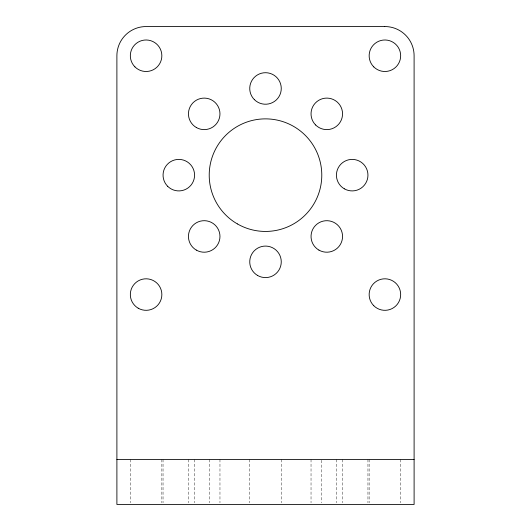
<?xml version="1.0" encoding="UTF-8"?>
<svg xmlns="http://www.w3.org/2000/svg" width="531" height="531" viewBox="0 0 531 531"><rect width="100%" height="100%" fill="white"/><g stroke="black" fill="none" stroke-linecap="round" stroke-linejoin="round"><path stroke-width="0.4" stroke-dasharray="2.65 1.99" d="M400.666 459.421L400.666 502.811M369.145 459.421L369.145 502.811M367.943 459.421L367.943 502.811M342.555 459.421L342.555 502.811M336.422 459.421L336.422 502.811M321.786 460.244L321.786 502.811M311.033 459.421L311.033 502.811M281.257 459.421L281.264 502.811M249.736 459.421L249.736 502.811M219.967 459.421L219.967 502.811M209.207 459.421L209.207 502.811M194.572 459.421L194.572 502.811M188.445 459.421L188.439 502.811M163.05 459.421L163.05 502.811M161.855 459.421L161.849 502.811M130.327 459.421L130.327 502.811"/><path stroke-width="0.8" d="M116.893 459.421L414.107 459.421M384.736 26.55L146.091 26.55A29.198 29.198 0 0 0 116.893 55.748L116.9 504.45L414.107 504.45L414.1 55.748A29.198 29.198 0 0 0 384.736 26.55M237.357 223.903A56.293 56.293 0 0 0 321.786 175.157A56.293 56.293 0 0 0 237.357 126.405A56.293 56.293 0 0 0 237.357 223.903M196.324 127.506A15.764 15.764 0 0 0 219.967 113.86A15.764 15.764 0 0 0 196.324 100.213A15.764 15.764 0 0 0 196.324 127.506M254.356 99.616A15.764 15.764 0 0 0 280.726 92.547A15.764 15.764 0 0 0 261.418 73.245A15.764 15.764 0 0 0 254.356 99.616M315.653 125.004A15.764 15.764 0 0 0 342.017 117.935A15.764 15.764 0 0 0 322.715 98.633A15.764 15.764 0 0 0 315.653 125.004M344.307 188.804A15.764 15.764 0 0 0 367.95 175.157A15.764 15.764 0 0 0 344.307 161.504A15.764 15.764 0 0 0 344.307 188.804M318.919 250.101A15.764 15.764 0 0 0 342.555 236.454A15.764 15.764 0 0 0 318.919 222.801A15.764 15.764 0 0 0 318.919 250.101M257.621 275.489A15.764 15.764 0 0 0 281.264 261.843A15.764 15.764 0 0 0 257.621 248.189A15.764 15.764 0 0 0 257.621 275.489M196.324 250.101A15.764 15.764 0 0 0 219.967 236.454A15.764 15.764 0 0 0 196.324 222.801A15.764 15.764 0 0 0 196.324 250.101M167.67 186.301A15.764 15.764 0 0 0 194.041 179.232A15.764 15.764 0 0 0 174.732 159.931A15.764 15.764 0 0 0 167.67 186.301M373.764 305.71A15.764 15.764 0 0 0 400.135 298.641A15.764 15.764 0 0 0 380.827 279.339A15.764 15.764 0 0 0 373.764 305.71M138.213 308.212A15.764 15.764 0 0 0 161.855 294.566A15.764 15.764 0 0 0 138.213 280.912A15.764 15.764 0 0 0 138.213 308.212M134.947 66.893A15.764 15.764 0 0 0 161.311 59.824A15.764 15.764 0 0 0 142.009 40.522A15.764 15.764 0 0 0 134.947 66.893M373.764 66.893A15.764 15.764 0 0 0 400.128 59.824A15.764 15.764 0 0 0 380.827 40.522A15.764 15.764 0 0 0 373.764 66.893"/></g></svg>
